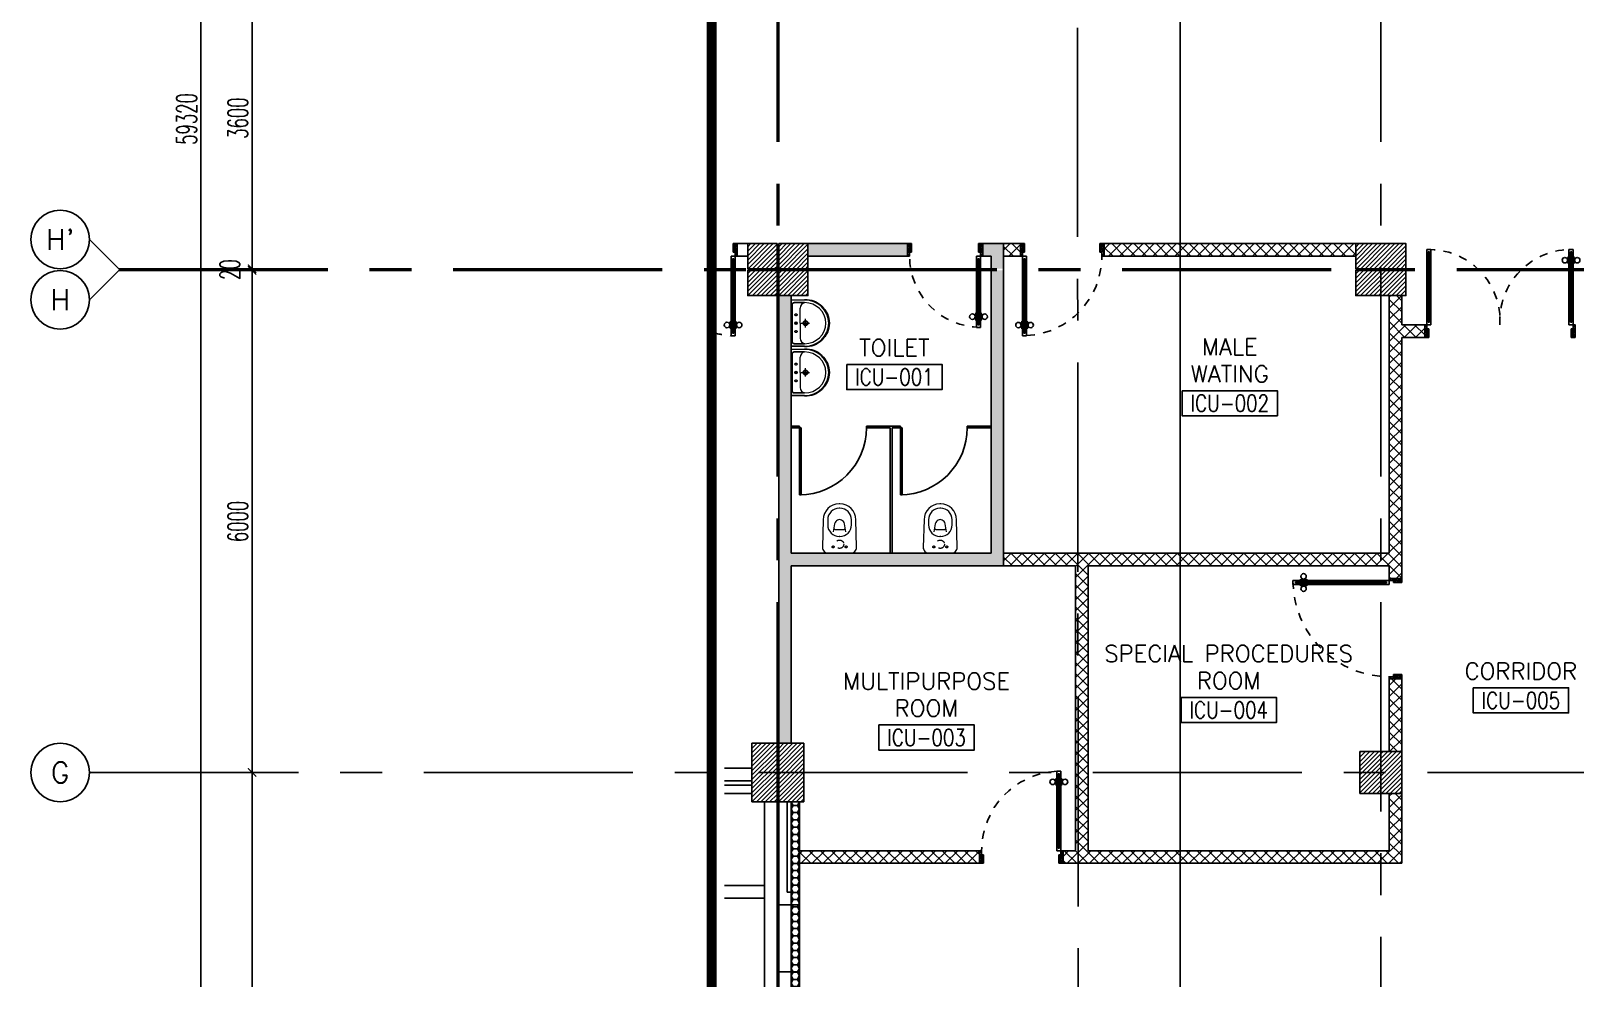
# Model space of a CAD drawing. Extents: x 276011.4 to 276105.3, y 57291.9 to 57371.4.
# Drawn here: x 276011.43 to 276029.9, y 57317.91 to 57329.23 of the extents above; entities that cross this region are included whole.
import ezdxf
from ezdxf.enums import TextEntityAlignment as Align

# ---------------------------------------------------------------- set-up
doc = ezdxf.new("R2010")
doc.units = 0
doc.header["$MEASUREMENT"] = 0
doc.header["$PDMODE"] = 34
for name, pattern in [('CENTER2', [1.125, 0.75, -0.125, 0.125, -0.125]), ('CENTERX2', [4, 2.5, -0.5, 0.5, -0.5]), ('DASHED', [0.75, 0.5, -0.25]), ('HIDDEN', [0.375, 0.25, -0.125]), ('HIDDEN2', [0.1875, 0.125, -0.0625])]:
    doc.linetypes.add(name, pattern=pattern)
doc.layers.get('0').update_dxf_attribs({"linetype": 'CONTINUOUS'})
doc.layers.get('DEFPOINTS').update_dxf_attribs({"linetype": 'CONTINUOUS'})
for name, color, linetype in [('AX-CR', 2, 'CONTINUOUS'), ('AX-DIM', 4, 'CONTINUOUS'), ('AX-TXT', 2, 'CONTINUOUS'), ('AXES', 11, 'CENTERX2'), ('COL', 5, 'CONTINUOUS'), ('DOOR', 7, 'CONTINUOUS'), ('ELEV', 2, 'CONTINUOUS'), ('FIX', 3, 'CONTINUOUS'), ('HAT', 8, 'CONTINUOUS'), ('INSUL', 4, 'CONTINUOUS'), ('PART', 9, 'CONTINUOUS'), ('RM-BOX', 4, 'CONTINUOUS'), ('RM-NAME', 2, 'CONTINUOUS'), ('RM-NO', 2, 'CONTINUOUS'), ('ROOF', 7, 'CONTINUOUS'), ('SHAFT', 3, 'CONTINUOUS'), ('SUNI-FUR', 11, 'CONTINUOUS'), ('WALL', 2, 'CONTINUOUS'), ('WallType', 11, 'CONTINUOUS'), ('WallType2', 3, 'CONTINUOUS'), ('WIN', 3, 'CONTINUOUS')]:
    doc.layers.add(name, color=color, linetype=linetype)
doc.styles.add('ROMANS', font='ROMANS.shx', dxfattribs={"width": 0.6})
doc.dimstyles.new('STANDARD in', dxfattribs={"dimtxt": 0.24, "dimasz": 0.1, "dimexe": 0.07, "dimexo": 0.05, "dimgap": 0.05, "dimtad": 1, "dimdec": 0, "dimlfac": 1000, "dimzin": 0, "dimdsep": 46, "dimtxsty": 'ROMANS', "dimblk": 'ARCHTICK', "dimcen": 0.05, "dimdle": 0.05, "dimclrd": 4, "dimclre": 4, "dimclrt": 2, "dimadec": 0, "dimazin": 0, "dimtfac": 1, "dimtdec": 0, "dimtmove": 2, "dimatfit": 3, "dimfxl": 0, "dimtolj": 1, "dimtzin": 0, "dimarcsym": 0})
pattern_1 = [(0, (0, 0), (0.075, 0.04330127), [0.05, -0.1]), (120, (0, 0), (-0.074999999836, 0.043301270284), [0.05, -0.1]), (60, (0, 0), (1.64e-10, 0.086602540284), [-0.1, 0.05])]

# ---------------------------------------------------------------- blocks, each defined once
blk = doc.blocks.new('AXL')
at = {"layer": 'AX-CR'}
blk.add_circle((-350, 0), 350, dxfattribs=at)
at = {"layer": 'AX-TXT', "style": 'ROMANS'}
blk.add_attdef('AX', text='', height=250, dxfattribs=at).set_placement((-350, 0), align=Align.MIDDLE)
blk = doc.blocks.new('_ARCHTICK')
at = {"color": 0, "linetype": 'ByBlock', "const_width": 0.15}
blk.add_lwpolyline([(-0.5, -0.5), (0.5, 0.5)], dxfattribs=at)
blk = doc.blocks.new('*D131')
at = {"layer": 'AX-DIM', "color": 4, "lineweight": -2, "ltscale": 0.3}
for p, q in [((276017.488, 57357.833), (276013.396, 57357.833)), ((276013.466, 57298.463), (276013.466, 57357.883)), ((276018.167, 57298.513), (276013.396, 57298.513))]:
    blk.add_line(p, q, dxfattribs=at)
at = {"layer": 'DEFPOINTS', "color": 0, "ltscale": 0.3}
for p in [(276013.466, 57357.833), (276017.538, 57357.833), (276018.217, 57298.513)]:
    blk.add_point(p, dxfattribs=at)
at = {"layer": 'AX-DIM', "color": 4, "lineweight": -2, "ltscale": 0.3, "xscale": 0.1, "yscale": 0.1, "zscale": 0.1}
for p, rotation in [((276013.466, 57357.833), 90), ((276013.466, 57298.513), 270)]:
    blk.add_blockref('_ARCHTICK', p, dxfattribs=dict(at, rotation=rotation))
at = {"layer": 'AX-DIM', "color": 2, "ltscale": 0.3, "insert": (276013.296, 57328.173), "char_height": 0.24, "attachment_point": 5, "rotation": 90, "style": 'ROMANS'}
blk.add_mtext('\\A1;59320', dxfattribs=at)
blk = doc.blocks.new('*D124')
at = {"layer": 'AX-DIM', "color": 4, "lineweight": -2, "ltscale": 0.3}
for p, q in [((276014.428, 57329.983), (276014.008, 57329.983)), ((276014.078, 57326.333), (276014.078, 57330.033)), ((276014.428, 57326.383), (276014.008, 57326.383))]:
    blk.add_line(p, q, dxfattribs=at)
at = {"layer": 'DEFPOINTS', "color": 0, "ltscale": 0.3}
for p in [(276014.078, 57329.983), (276014.478, 57329.983), (276014.478, 57326.383)]:
    blk.add_point(p, dxfattribs=at)
at = {"layer": 'AX-DIM', "color": 4, "lineweight": -2, "ltscale": 0.3, "xscale": 0.1, "yscale": 0.1, "zscale": 0.1}
for p, rotation in [((276014.078, 57329.983), 90), ((276014.078, 57326.383), 270)]:
    blk.add_blockref('_ARCHTICK', p, dxfattribs=dict(at, rotation=rotation))
at = {"layer": 'AX-DIM', "color": 2, "ltscale": 0.3, "insert": (276013.908, 57328.183), "char_height": 0.24, "attachment_point": 5, "rotation": 90, "style": 'ROMANS'}
blk.add_mtext('\\A1;3600', dxfattribs=at)
blk = doc.blocks.new('*D123')
at = {"layer": 'AX-DIM', "color": 4, "lineweight": -2, "ltscale": 0.3}
for p, q in [((276014.078, 57326.383), (276014.078, 57326.483)), ((276014.428, 57326.383), (276014.008, 57326.383)), ((276014.428, 57326.363), (276014.008, 57326.363)), ((276014.078, 57326.363), (276014.078, 57326.383)), ((276014.078, 57326.363), (276014.078, 57326.263))]:
    blk.add_line(p, q, dxfattribs=at)
at = {"layer": 'DEFPOINTS', "color": 0, "ltscale": 0.3}
for p in [(276014.078, 57326.383), (276014.478, 57326.383), (276014.478, 57326.363)]:
    blk.add_point(p, dxfattribs=at)
at = {"layer": 'AX-DIM', "color": 4, "lineweight": -2, "ltscale": 0.3, "xscale": 0.1, "yscale": 0.1, "zscale": 0.1}
for p, rotation in [((276014.078, 57326.383), 270), ((276014.078, 57326.363), 90)]:
    blk.add_blockref('_ARCHTICK', p, dxfattribs=dict(at, rotation=rotation))
at = {"layer": 'AX-DIM', "color": 2, "ltscale": 0.3, "insert": (276013.813, 57326.373), "char_height": 0.24, "attachment_point": 5, "rotation": 90, "style": 'ROMANS'}
blk.add_mtext('\\A1;20', dxfattribs=at)
blk = doc.blocks.new('*D122')
at = {"layer": 'AX-DIM', "color": 4, "lineweight": -2, "ltscale": 0.3}
for p, q in [((276014.078, 57320.313), (276014.078, 57326.413)), ((276014.428, 57326.363), (276014.008, 57326.363)), ((276014.428, 57320.363), (276014.008, 57320.363))]:
    blk.add_line(p, q, dxfattribs=at)
at = {"layer": 'DEFPOINTS', "color": 0, "ltscale": 0.3}
for p in [(276014.078, 57326.363), (276014.478, 57326.363), (276014.478, 57320.363)]:
    blk.add_point(p, dxfattribs=at)
at = {"layer": 'AX-DIM', "color": 4, "lineweight": -2, "ltscale": 0.3, "xscale": 0.1, "yscale": 0.1, "zscale": 0.1}
for p, rotation in [((276014.078, 57326.363), 90), ((276014.078, 57320.363), 270)]:
    blk.add_blockref('_ARCHTICK', p, dxfattribs=dict(at, rotation=rotation))
at = {"layer": 'AX-DIM', "color": 2, "ltscale": 0.3, "insert": (276013.908, 57323.363), "char_height": 0.24, "attachment_point": 5, "rotation": 90, "style": 'ROMANS'}
blk.add_mtext('\\A1;6000', dxfattribs=at)
blk = doc.blocks.new('*D121')
at = {"layer": 'AX-DIM', "color": 4, "lineweight": -2, "ltscale": 0.3}
for p, q in [((276014.428, 57320.363), (276014.008, 57320.363)), ((276014.078, 57313.113), (276014.078, 57320.413)), ((276014.428, 57313.163), (276014.008, 57313.163))]:
    blk.add_line(p, q, dxfattribs=at)
at = {"layer": 'DEFPOINTS', "color": 0, "ltscale": 0.3}
for p in [(276014.078, 57320.363), (276014.478, 57320.363), (276014.478, 57313.163)]:
    blk.add_point(p, dxfattribs=at)
at = {"layer": 'AX-DIM', "color": 4, "lineweight": -2, "ltscale": 0.3, "xscale": 0.1, "yscale": 0.1, "zscale": 0.1}
for p, rotation in [((276014.078, 57320.363), 90), ((276014.078, 57313.163), 270)]:
    blk.add_blockref('_ARCHTICK', p, dxfattribs=dict(at, rotation=rotation))
at = {"layer": 'AX-DIM', "color": 2, "ltscale": 0.3, "insert": (276013.908, 57316.763), "char_height": 0.24, "attachment_point": 5, "rotation": 90, "style": 'ROMANS'}
blk.add_mtext('\\A1;7200', dxfattribs=at)
blk = doc.blocks.new('A$C272A55A0')
at = {"layer": 'DOOR', "color": 0, "linetype": 'ByBlock'}
for p, q in [((0, 900), (0, 1050)), ((50, 1050), (0, 1050)), ((25, 950), (50, 950)), ((25, 900), (25, 950)), ((50, 950), (50, 1050)), ((1750, 950), (1750, 1050)), ((1750, 1050), (1800, 1050)), ((1775, 950), (1750, 950)), ((1775, 900), (1775, 950)), ((1800, 1050), (1800, 900)), ((0, 900), (25, 900)), ((75, 900), (25, 900)), ((25, 850), (25, 900)), ((42, 850), (25, 850)), ((58, 870), (42, 870)), ((42, 870), (42, 850)), ((58, 850), (58, 870)), ((75, 850), (58, 850)), ((75, 900), (75, 850)), ((1725, 900), (1775, 900)), ((1725, 900), (1725, 850)), ((1725, 850), (1742, 850)), ((1742, 870), (1758, 870)), ((1742, 850), (1742, 870)), ((1758, 870), (1758, 850)), ((1758, 850), (1775, 850)), ((1800, 900), (1775, 900)), ((1775, 850), (1775, 900)), ((25, 50), (42, 50)), ((25, 50), (25, 0)), ((25, 0), (75, 0)), ((75, 0), (25, 0)), ((42, 50), (42, 30)), ((42, 30), (58, 30)), ((58, 50), (75, 50)), ((58, 50), (58, 30)), ((75, 50), (75, 0)), ((1718, 160), (1709, 160)), ((1709, 95), (1709, 160)), ((1718, 95), (1709, 95)), ((1725, 173), (1718, 173)), ((1718, 173), (1718, 83)), ((1718, 95), (1718, 160)), ((1725, 83), (1718, 83)), ((1742, 50), (1725, 50)), ((1725, 50), (1725, 0)), ((1775, 0), (1725, 0)), ((1725, 0), (1775, 0)), ((1742, 50), (1742, 30)), ((1758, 30), (1742, 30)), ((1775, 50), (1758, 50)), ((1758, 50), (1758, 30)), ((1775, 173), (1782, 173)), ((1775, 83), (1782, 83)), ((1775, 50), (1775, 0)), ((1782, 173), (1782, 83)), ((1782, 160), (1791, 160)), ((1782, 95), (1782, 160)), ((1782, 95), (1791, 95)), ((1791, 95), (1791, 160))]:
    blk.add_line(p, q, dxfattribs=at)
at = {"layer": 'DOOR', "color": 9, "linetype": 'ByBlock'}
for p, q in [((50, 1050), (0, 1010)), ((50, 1050), (0, 937)), ((50, 1050), (37, 950)), ((1750, 1050), (1800, 1010)), ((1750, 1050), (1800, 937)), ((1750, 1050), (1763, 950))]:
    blk.add_line(p, q, dxfattribs=at)
at = {"layer": 'DOOR', "linetype": 'ByBlock'}
for p, q in [((25, 850), (25, 50)), ((42, 850), (42, 50)), ((58, 850), (58, 50)), ((75, 50), (75, 850)), ((1725, 50), (1725, 850)), ((1742, 850), (1742, 50)), ((1758, 850), (1758, 50)), ((1775, 850), (1775, 50))]:
    blk.add_line(p, q, dxfattribs=at)
at = {"layer": 'DOOR', "color": 0, "linetype": 'ByBlock'}
for centre in [(1676, 128), (1824, 128)]:
    blk.add_circle(centre, 32.4, dxfattribs=at)
at = {"layer": 'DOOR', "color": 9, "linetype": 'ByBlock'}
for centre, radius, start, end in [((50, 1050), 54.4, 203.2074, 270), ((50, 1050), 74.4, 227.7764, 270), ((50, 1050), 94.4, 238.0182, 270), ((50, 1050), 114, 244.0838, 257.3774), ((50, 1050), 134, 248.1598, 259.28), ((50, 1050), 34.4, 180, 270), ((50, 1050), 14.4, 180, 270), ((1750, 1050), 14.4, 270, 0), ((1750, 1050), 34.4, 270, 0), ((1750, 1050), 54.4, 270, 336.7926), ((1750, 1050), 74.4, 270, 312.2236), ((1750, 1050), 94.4, 270, 301.9818), ((1750, 1050), 114, 282.6226, 295.9162), ((1750, 1050), 134, 280.72, 291.8402), ((50, 1050), 154, 251.1053, 256.2858), ((1750, 1050), 154, 283.7142, 288.8947)]:
    blk.add_arc(centre, radius, start, end, dxfattribs=at)
at = {"layer": 'DOOR', "linetype": 'HIDDEN', "ltscale": 0.5}
for centre, start, end in [((50, 851), 268.3174, 3.2965), ((1750, 851), 176.7035, 271.6826)]:
    blk.add_arc(centre, 851, start, end, dxfattribs=at)
at = {"layer": 'WALL', "linetype": 'ByBlock'}
blk.add_line((1800, 900), (1800, 1050), dxfattribs=at)
blk = doc.blocks.new('*X87')
at = {"color": 0}
for p, q in [((80579, 132658), (81071, 133150)), ((80579, 132711), (81018, 133150)), ((80579, 132764), (80965, 133150)), ((80579, 132817), (80912, 133150)), ((80579, 132870), (80859, 133150)), ((80579, 132923), (80806, 133150)), ((80579, 132976), (80753, 133150)), ((80579, 133029), (80700, 133150)), ((80579, 133082), (80647, 133150)), ((80579, 133135), (80594, 133150)), ((80624, 132650), (81079, 133105)), ((80677, 132650), (81079, 133052)), ((80730, 132650), (81079, 132999)), ((80783, 132650), (81079, 132946)), ((80836, 132650), (81079, 132892)), ((80890, 132650), (81079, 132839)), ((80943, 132650), (81079, 132786)), ((80996, 132650), (81079, 132733)), ((81049, 132650), (81079, 132680))]:
    blk.add_line(p, q, dxfattribs=at)
blk = doc.blocks.new('COL50')
at = {"layer": 'COL'}
blk.add_lwpolyline([(-250, 250), (-250, -250), (250, -250), (250, 250)], close=True, dxfattribs=at)
blk = doc.blocks.new('C7')
at = {"layer": 'HAT'}
h = blk.add_hatch(dxfattribs=at)
h.set_pattern_fill('ANSI31', color=256, scale=300, style=0)
h.set_pattern_definition([(45, (-248876.182, -51411.005), (-26.5165043, 26.5165043), [])])
h.paths.add_polyline_path([(350, 300), (250, 300), (0, 300), (0, 0), (350, 0)])
at = {"layer": 'COL'}
blk.add_lwpolyline([(0, 300), (0, 0), (350, 0), (350, 300)], close=True, dxfattribs=at)
blk = doc.blocks.new('C5')
at = {"layer": 'HAT', "linetype": 'ByBlock'}
h = blk.add_hatch(dxfattribs=at)
h.set_pattern_fill('ANSI31', color=256, scale=300, style=0)
h.set_pattern_definition([(45, (-223356.182, -51411.005), (-26.516504, 26.516504), [])])
h.paths.add_polyline_path([(300, 300), (0, 300), (0, 0), (300, 0)])
h.paths.add_polyline_path([(600, 300), (300, 300), (300, 0), (600, 0)])
at = {"layer": 'COL'}
blk.add_lwpolyline([(600, 300), (0, 300), (0, 0), (600, 0)], close=True, dxfattribs=at)
blk = doc.blocks.new('C11')
at = {"layer": 'HAT'}
h = blk.add_hatch(dxfattribs=at)
h.set_pattern_fill('ANSI31', color=256, scale=300, style=0)
h.set_pattern_definition([(45, (-248556.182, -75061.005), (-26.5165043, 26.5165043), [])])
h.paths.add_polyline_path([(300, 700), (0, 700), (0, 350), (300, 350)])
h.paths.add_polyline_path([(300, 350), (0, 350), (0, 0), (300, 0)])
at = {"layer": 'COL'}
blk.add_lwpolyline([(300, 700), (300, 0), (0, 0), (0, 700)], close=True, dxfattribs=at)
blk = doc.blocks.new('C11D')
at = {"layer": 'COL', "linetype": 'ByBlock'}
for p in [(-320, 0), (0, 0)]:
    blk.add_blockref('C11', p, dxfattribs=at)
blk = doc.blocks.new('RM1')
at = {"layer": 'RM-BOX'}
blk.add_lwpolyline([(570, -200), (-570, -200), (-570, -500), (570, -500)], close=True, dxfattribs=at)
at = {"layer": 'RM-NAME', "style": 'ROMANS'}
for tag, p in [('ROOMNAME1', (0, 324)), ('ROOMNAME2', (0, 0))]:
    blk.add_attdef(tag, text='', height=200, dxfattribs=at).set_placement(p, align=Align.MIDDLE)
at = {"layer": 'RM-NO', "style": 'ROMANS', "width": 0.8}
blk.add_attdef('ROOMNO', text='', height=200, dxfattribs=at).set_placement((0, -350), align=Align.MIDDLE)
blk = doc.blocks.new('DOOR90')
at = {"layer": 'DOOR', "color": 0, "linetype": 'ByBlock'}
for p, q in [((-150, 0), (-150, -25)), ((-150, 0), (0, 0)), ((0, -50), (0, 0)), ((-1000, -25), (-1000, -75)), ((-1000, -75), (-1000, -25)), ((-950, -25), (-1000, -25)), ((-950, -75), (-1000, -75)), ((-970, -42), (-970, -58)), ((-950, -42), (-970, -42)), ((-950, -58), (-970, -58)), ((-950, -25), (-950, -42)), ((-950, -58), (-950, -75)), ((-918, -25), (-918, -18)), ((-828, -18), (-918, -18)), ((-918, -75), (-918, -82)), ((-828, -82), (-918, -82)), ((-905, -18), (-905, -9)), ((-905, -9), (-840, -9)), ((-905, -18), (-840, -18)), ((-905, -82), (-905, -91)), ((-905, -82), (-840, -82)), ((-905, -91), (-840, -91)), ((-840, -18), (-840, -9)), ((-840, -82), (-840, -91)), ((-828, -25), (-828, -18)), ((-828, -75), (-828, -82)), ((-200, -42), (-200, -25)), ((-200, -25), (-150, -25)), ((-180, -42), (-200, -42)), ((-200, -75), (-200, -58)), ((-200, -58), (-180, -58)), ((-150, -75), (-200, -75)), ((-180, -58), (-180, -42)), ((-150, -75), (-150, -25)), ((-150, -25), (-100, -25)), ((-100, -25), (-100, -50)), ((-100, -50), (0, -50)), ((-150, -900), (-150, -875)), ((-150, -875), (-100, -875)), ((0, -900), (-150, -900)), ((-150, -900), (0, -900)), ((-100, -850), (0, -850)), ((-100, -875), (-100, -850)), ((0, -850), (0, -900))]:
    blk.add_line(p, q, dxfattribs=at)
at = {"layer": 'DOOR', "color": 9, "linetype": 'ByBlock'}
for p, q in [((0, -50), (-114, 0)), ((0, -50), (-40, 0)), ((0, -50), (-100, -37)), ((0, -850), (-114, -900)), ((0, -850), (-100, -863)), ((0, -850), (-40, -900))]:
    blk.add_line(p, q, dxfattribs=at)
at = {"layer": 'DOOR', "linetype": 'ByBlock'}
for p, q in [((-200, -25), (-950, -25)), ((-200, -42), (-950, -42)), ((-200, -58), (-950, -58)), ((-950, -75), (-200, -75))]:
    blk.add_line(p, q, dxfattribs=at)
at = {"layer": 'DOOR', "color": 0, "linetype": 'ByBlock'}
for centre in [(-873, 24), (-873, -124)]:
    blk.add_circle(centre, 32.4, dxfattribs=at)
at = {"layer": 'DOOR', "color": 9, "linetype": 'ByBlock'}
for centre, radius, start, end in [((0, -50), 154, 161.1053, 166.2858), ((0, -50), 134, 158.1598, 169.28), ((0, -50), 94.4, 148.0182, 180), ((0, -50), 74.4, 137.7764, 180), ((0, -50), 114, 154.0838, 167.3774), ((0, -50), 54.4, 113.2074, 180), ((0, -50), 34.4, 90, 180), ((0, -50), 14.4, 90, 180), ((0, -850), 154, 193.7142, 198.8947), ((0, -850), 134, 190.72, 201.8402), ((0, -850), 94.4, 180, 211.9818), ((0, -850), 74.4, 180, 222.2236), ((0, -850), 54.4, 180, 246.7926), ((0, -850), 34.4, 180, 270), ((0, -850), 14.4, 180, 270)]:
    blk.add_arc(centre, radius, start, end, dxfattribs=at)
at = {"layer": 'DOOR', "linetype": 'HIDDEN', "ltscale": 0.5}
blk.add_arc((-150, -25), 850, 180, 270, dxfattribs=at)
blk = doc.blocks.new('DOOR100')
at = {"layer": 'DOOR', "color": 0, "linetype": 'ByBlock'}
for p, q in [((-25, 1300), (-75, 1300)), ((-75, 1300), (-25, 1300)), ((-75, 1250), (-75, 1300)), ((-25, 1250), (-25, 1300)), ((-82, 1205), (-91, 1205)), ((-91, 1205), (-91, 1140)), ((-82, 1140), (-91, 1140)), ((-75, 1218), (-82, 1218)), ((-82, 1128), (-82, 1218)), ((-82, 1205), (-82, 1140)), ((-75, 1128), (-82, 1128)), ((-58, 1250), (-75, 1250)), ((-42, 1270), (-58, 1270)), ((-58, 1250), (-58, 1270)), ((-42, 1250), (-42, 1270)), ((-25, 1250), (-42, 1250)), ((-25, 1218), (-18, 1218)), ((-25, 1128), (-18, 1128)), ((-18, 1128), (-18, 1218)), ((-18, 1205), (-9, 1205)), ((-18, 1205), (-18, 1140)), ((-18, 1140), (-9, 1140)), ((-9, 1205), (-9, 1140)), ((-75, 200), (-58, 200)), ((-75, 150), (-75, 200)), ((-58, 200), (-58, 180)), ((-42, 200), (-25, 200)), ((-42, 180), (-42, 200)), ((-25, 200), (-25, 150)), ((-1200, 0), (-1200, 150)), ((-1200, 150), (-1175, 150)), ((-1200, 150), (-1200, 0)), ((-1150, 0), (-1200, 0)), ((-1175, 150), (-1175, 100)), ((-1175, 100), (-1150, 100)), ((-1150, 100), (-1150, 0)), ((-75, 150), (-25, 150)), ((-58, 180), (-42, 180)), ((-50, 100), (-50, 0)), ((-25, 100), (-50, 100)), ((-50, 0), (0, 0)), ((0, 150), (-25, 150)), ((-25, 150), (-25, 100)), ((0, 150), (0, 0))]:
    blk.add_line(p, q, dxfattribs=at)
at = {"layer": 'DOOR', "linetype": 'ByBlock'}
for p, q in [((-75, 1250), (-75, 200)), ((-58, 200), (-58, 1250)), ((-42, 200), (-42, 1250)), ((-25, 200), (-25, 1250)), ((0, 0), (0, 150))]:
    blk.add_line(p, q, dxfattribs=at)
at = {"layer": 'DOOR', "color": 9, "linetype": 'ByBlock'}
for p, q in [((-1150, 0), (-1200, 114)), ((-1150, 0), (-1200, 40)), ((-1150, 0), (-1163, 100)), ((-50, 0), (0, 114)), ((-50, 0), (-37, 100)), ((-50, 0), (0, 40))]:
    blk.add_line(p, q, dxfattribs=at)
at = {"layer": 'DOOR', "color": 0, "linetype": 'ByBlock'}
for centre in [(-124, 1173), (24, 1173)]:
    blk.add_circle(centre, 32.4, dxfattribs=at)
at = {"layer": 'DOOR', "linetype": 'HIDDEN', "ltscale": 0.5}
blk.add_arc((-25, 150), 1150, 90, 180.0001, dxfattribs=at)
at = {"layer": 'DOOR', "color": 9, "linetype": 'ByBlock'}
for centre, radius, start, end in [((-1150, 0), 154, 103.7142, 108.8947), ((-1150, 0), 134, 100.72, 111.8402), ((-1150, 0), 94.4, 90, 121.9818), ((-1150, 0), 74.4, 90, 132.2236), ((-1150, 0), 54.4, 90, 156.7926), ((-1150, 0), 34.4, 90, 180), ((-1150, 0), 14.4, 90, 180), ((-50, 0), 94.4, 58.0182, 90), ((-50, 0), 74.4, 47.7764, 90), ((-50, 0), 54.4, 23.2074, 90), ((-50, 0), 34.4, 0, 90), ((-50, 0), 14.4, 0, 90), ((-50, 0), 134, 68.1598, 79.28), ((-50, 0), 114, 64.0838, 77.3774), ((-50, 0), 154, 71.1053, 76.2858)]:
    blk.add_arc(centre, radius, start, end, dxfattribs=at)
blk = doc.blocks.new('LAV1')
at = {"layer": 'FIX', "linetype": 'ByBlock', "ltscale": 0.3}
for p, q in [((-280, 210), (-275, 50)), ((-245, 210), (-245, 85)), ((245, 210), (245, 85)), ((280, 210), (275, 50)), ((0, 60), (-220, 60)), ((0, 60), (220, 60))]:
    blk.add_line(p, q, dxfattribs=at)
at = {"layer": 'FIX', "linetype": 'Continuous', "lineweight": 20}
for p, q in [((-275, 210), (-275, 50)), ((275, 210), (275, 50)), ((0, 50), (-275, 50)), ((0, 50), (-252, 50)), ((0, 155), (-181, 155)), ((0, 155), (181, 155)), ((0, 50), (252, 50)), ((0, 50), (275, 50))]:
    blk.add_line(p, q, dxfattribs=at)
at = {"layer": 'FIX', "linetype": 'DASHED', "lineweight": 20, "ltscale": 0.05}
for p, q in [((50, 220), (-50, 220)), ((0, 170), (0, 270)), ((0, 170), (0, 270))]:
    blk.add_line(p, q, dxfattribs=at)
at = {"layer": 'FIX', "lineweight": 20}
for p, q in [((16, 107), (-15, 107)), ((0, 92), (0, 123))]:
    blk.add_line(p, q, dxfattribs=at)
for centre, radius in [((0, 220), 29.5), ((0, 220), 22.5), ((0, 107), 15.5)]:
    blk.add_circle(centre, radius, dxfattribs=at)
at = {"layer": 'FIX', "linetype": 'HIDDEN', "lineweight": 20, "ltscale": 0.05}
for centre in [(-100, 107), (100, 107)]:
    blk.add_circle(centre, 12.4, dxfattribs=at)
at = {"layer": 'FIX', "linetype": 'ByBlock', "ltscale": 0.3}
for centre, radius, start, end in [((7, 220), 287, 91.3776, 182.0064), ((-7, 220), 287, 357.9936, 88.6224), ((-220, 85), 24.9, 179.7021, 269.9486), ((220, 85), 24.9, 270.0514, 0.2979)]:
    blk.add_arc(centre, radius, start, end, dxfattribs=at)
at = {"layer": 'FIX', "linetype": 'Continuous', "lineweight": 20}
for centre, radius, start, end in [((8, 217), 283, 91.6988, 181.351), ((8, 212), 253, 91.7328, 180.4884), ((-8, 217), 283, 358.649, 88.3012), ((-8, 212), 253, 359.5116, 88.2672), ((-179, 222), 66.9, 190.2006, 268.0786), ((179, 222), 66.9, 271.9214, 349.7994)]:
    blk.add_arc(centre, radius, start, end, dxfattribs=at)
blk = doc.blocks.new('WC1')
at = {"layer": 'FIX', "lineweight": 20}
for p, q in [((-210, 204), (-538, 194)), ((-727, 5), (-727, -5)), ((-674, 5), (-674, -5)), ((-534, 24), (-540, 0)), ((-540, 0), (-534, -24)), ((-475, 141), (-538, 141)), ((-395, 76), (-490, 60)), ((-339, 5), (-339, -5)), ((-538, -141), (-475, -141)), ((-490, -60), (-395, -76)), ((-538, -194), (-210, -204))]:
    blk.add_line(p, q, dxfattribs=at)
at = {"layer": 'FIX', "linetype": 'Continuous', "lineweight": 20}
blk.add_line((-420, -47), (-420, 45), dxfattribs=at)
at = {"layer": 'FIX', "lineweight": 20}
blk.add_lwpolyline([(-213, -204), (-210, -204, 0.414214), (-137, -131), (-137, 0), (-137, 131, 0.414214), (-210, 204)], format="xyb", dxfattribs=at)
at = {"layer": 'FIX', "linetype": 'HIDDEN2', "lineweight": 20, "ltscale": 0.3}
blk.add_circle((-245, 0), 49.8, dxfattribs=at)
at = {"layer": 'FIX', "linetype": 'HIDDEN', "lineweight": 20, "ltscale": 0.05}
for centre in [(-213, 78), (-213, -77)]:
    blk.add_circle(centre, 11.6, dxfattribs=at)
at = {"layer": 'FIX', "lineweight": 20}
for centre, radius, start, end in [((-538, 5), 189, 90, 180), ((-538, 5), 136, 90, 180), ((-473, -7), 68.2, 128.9242, 152.8468), ((-464, -18), 82, 108.496, 128.9242), ((-475, 5), 136, 360, 90), ((-538, -5), 189, 180, 270), ((-538, -5), 136, 180, 270), ((-473, 7), 68.2, 207.1532, 231.0758), ((-464, 18), 82, 231.0758, 251.504), ((-475, -5), 136, 270, 0)]:
    blk.add_arc(centre, radius, start, end, dxfattribs=at)
at = {"layer": 'FIX', "linetype": 'Continuous', "lineweight": 20}
for centre, start, end in [((-443, 46), 357.6662, 91.6121), ((-442, -46), 268.3879, 2.3338)]:
    blk.add_arc(centre, 22.3, start, end, dxfattribs=at)
blk = doc.blocks.new('DOOR-10')
at = {"layer": 'DOOR', "color": 0, "linetype": 'ByBlock'}
for p, q in [((-83, 1005), (-92, 1005)), ((-92, 1005), (-92, 940)), ((-83, 940), (-92, 940)), ((-76, 1018), (-83, 1018)), ((-83, 928), (-83, 1018)), ((-83, 1005), (-83, 940)), ((-76, 928), (-83, 928)), ((-26, 1100), (-76, 1100)), ((-76, 1100), (-26, 1100)), ((-76, 1050), (-76, 1100)), ((-59, 1050), (-76, 1050)), ((-43, 1070), (-59, 1070)), ((-59, 1050), (-59, 1070)), ((-43, 1050), (-43, 1070)), ((-26, 1050), (-43, 1050)), ((-26, 1050), (-26, 1100)), ((-26, 1018), (-18, 1018)), ((-26, 928), (-18, 928)), ((-18, 928), (-18, 1018)), ((-18, 1005), (-9, 1005)), ((-18, 1005), (-18, 940)), ((-18, 940), (-9, 940)), ((-9, 1005), (-9, 940)), ((-76, 200), (-59, 200)), ((-76, 150), (-76, 200)), ((-59, 200), (-59, 180)), ((-43, 200), (-26, 200)), ((-43, 180), (-43, 200)), ((-26, 200), (-26, 150)), ((-1001, 0), (-1001, 150)), ((-1001, 150), (-976, 150)), ((-1001, 150), (-1001, 0)), ((-951, 0), (-1001, 0)), ((-976, 150), (-976, 100)), ((-976, 100), (-951, 100)), ((-951, 100), (-951, 0)), ((-76, 150), (-26, 150)), ((-59, 180), (-43, 180)), ((-51, 100), (-51, 0)), ((-26, 100), (-51, 100)), ((-51, 0), (-1, 0)), ((-1, 150), (-26, 150)), ((-26, 150), (-26, 100))]:
    blk.add_line(p, q, dxfattribs=at)
at = {"layer": 'DOOR', "linetype": 'ByBlock'}
for p, q in [((-76, 1050), (-76, 200)), ((-59, 200), (-59, 1050)), ((-43, 200), (-43, 1050)), ((-26, 200), (-26, 1050))]:
    blk.add_line(p, q, dxfattribs=at)
at = {"layer": 'DOOR', "color": 9, "linetype": 'ByBlock'}
for p, q in [((-951, 0), (-1001, 114)), ((-951, 0), (-1001, 40)), ((-951, 0), (-964, 100)), ((-51, 0), (-1, 114)), ((-51, 0), (-37, 100)), ((-51, 0), (-1, 40)), ((-1, 0), (-1, 150))]:
    blk.add_line(p, q, dxfattribs=at)
at = {"layer": 'DOOR', "color": 0, "linetype": 'ByBlock'}
for centre in [(-124, 973), (23, 973)]:
    blk.add_circle(centre, 32.4, dxfattribs=at)
at = {"layer": 'DOOR', "linetype": 'HIDDEN', "ltscale": 0.5}
blk.add_arc((-23, 149), 952, 93.1482, 179.9482, dxfattribs=at)
at = {"layer": 'DOOR', "color": 9, "linetype": 'ByBlock'}
for centre, radius, start, end in [((-951, 0), 154, 103.7142, 108.8947), ((-951, 0), 134, 100.72, 111.8402), ((-951, 0), 94.4, 90, 121.9818), ((-951, 0), 74.4, 90, 132.2236), ((-951, 0), 54.4, 90, 156.7926), ((-951, 0), 34.4, 90, 180), ((-951, 0), 14.4, 90, 180), ((-51, 0), 94.4, 58.0182, 90), ((-51, 0), 74.4, 47.7764, 90), ((-51, 0), 54.4, 23.2074, 90), ((-51, 0), 34.4, 0, 90), ((-51, 0), 14.4, 0, 90), ((-51, 0), 134, 68.1598, 79.28), ((-51, 0), 114, 64.0838, 77.3774), ((-51, 0), 154, 71.1053, 76.2858)]:
    blk.add_arc(centre, radius, start, end, dxfattribs=at)

msp = doc.modelspace()

# ---------------------------------------------------------------- hatches: boundary and pattern name
at = {"layer": 'WallType', "linetype": 'ByBlock', "ltscale": 0.3}
h = msp.add_hatch(dxfattribs=at)
h.set_pattern_fill('ANSI37', color=256, scale=0.75, style=0)
h.set_pattern_definition([(45, (0, 0), (-0.066291260736, 0.066291260736), []), (135, (0, 0), (-0.066291260736, -0.066291260736), [])])
h.paths.add_polyline_path([(276022.7755, 57319.4279), (276020.6255, 57319.4279), (276020.6255, 57319.2779), (276022.7755, 57319.2779)])
h.paths.add_polyline_path([(276023.9557, 57320.3629), (276023.9255, 57320.3629), (276023.9255, 57319.4279), (276023.7755, 57319.4279), (276023.7755, 57319.2779), (276023.9567, 57319.2779)])
h.paths.add_polyline_path([(276025.1755, 57319.4279), (276024.0755, 57319.4279), (276024.0755, 57320.3629), (276023.9557, 57320.3629), (276023.9567, 57319.2779), (276025.1755, 57319.2779)])
h.paths.add_polyline_path([(276024.0755, 57322.8329), (276025.1755, 57322.8329), (276025.1755, 57322.9829), (276023.9533, 57322.9829), (276023.9557, 57320.3629), (276024.0755, 57320.3629)])
h.paths.add_polyline_path([(276023.9533, 57322.9829), (276023.0655, 57322.9829), (276023.0655, 57322.8329), (276023.9255, 57322.8329), (276023.9255, 57320.3629), (276023.9557, 57320.3629)])
h.paths.add_polyline_path([(276027.5755, 57322.9829), (276025.1755, 57322.9829), (276025.1755, 57322.8329), (276027.5755, 57322.8329)])
h.paths.add_polyline_path([(276027.5755, 57319.4279), (276025.1755, 57319.4279), (276025.1755, 57319.2779), (276027.5755, 57319.2779)])
h.paths.add_polyline_path([(276027.8255, 57320.1129), (276027.6755, 57320.1129), (276027.6755, 57319.4279), (276027.5755, 57319.4279), (276027.5755, 57319.2779), (276027.8255, 57319.2779)])
h.paths.add_polyline_path([(276027.8255, 57321.4829), (276027.6755, 57321.4829), (276027.6755, 57320.6129), (276027.8255, 57320.6129)])
h.paths.add_polyline_path([(276027.8255, 57325.5629), (276028.1005, 57325.5629), (276028.1005, 57325.7129), (276027.8255, 57325.7129), (276027.8255, 57326.0629), (276027.6755, 57326.0629), (276027.6755, 57322.9829), (276027.5755, 57322.9829), (276027.5755, 57322.8329), (276027.6755, 57322.8329), (276027.6755, 57322.6829), (276027.8255, 57322.6829)])
h.paths.add_polyline_path([(276027.2755, 57326.6829), (276025.1755, 57326.6829), (276025.1755, 57326.5329), (276027.2755, 57326.5329)])
h.paths.add_polyline_path([(276025.1755, 57326.6829), (276024.2655, 57326.6829), (276024.2655, 57326.5329), (276025.1755, 57326.5329)])
h.paths.add_polyline_path([(276023.2655, 57326.6829), (276023.0655, 57326.6829), (276023.0655, 57326.5329), (276023.2655, 57326.5329)])
at = {"layer": 'WallType2', "linetype": 'ByBlock', "ltscale": 0.3}
h = msp.add_hatch(dxfattribs=at)
h.set_pattern_fill('HONEY', color=256, scale=0.4, style=0)
h.set_pattern_definition(pattern_1)
h.paths.add_polyline_path([(276020.5255, 57322.8329), (276023.0655, 57322.8329), (276023.0655, 57326.3629), (276022.9155, 57326.3629), (276022.9155, 57322.9829), (276020.5255, 57322.9829), (276020.5255, 57326.0629), (276020.3755, 57326.0629), (276020.3755, 57320.7129), (276020.5255, 57320.7129)])
h.paths.add_polyline_path([(276021.9155, 57326.6829), (276020.7255, 57326.6829), (276020.7255, 57326.5329), (276021.9155, 57326.5329)])
h.paths.add_polyline_path([(276023.0655, 57326.6829), (276022.8155, 57326.6829), (276022.8155, 57326.5329), (276022.9155, 57326.5329), (276022.9155, 57326.3829), (276023.0655, 57326.3829)])
h = msp.add_hatch(dxfattribs=at)
h.set_pattern_fill('HONEY', color=256, scale=0.4, style=0)
h.set_pattern_definition(pattern_1)
h.paths.add_polyline_path([(276020.6255, 57319.4279), (276020.6255, 57320.0129), (276020.5255, 57320.0129), (276020.5255, 57318.7811), (276020.6255, 57318.7811)])
h = msp.add_hatch(dxfattribs=at)
h.set_pattern_fill('HONEY', color=256, scale=0.4, style=0)
h.set_pattern_definition(pattern_1)
h.paths.add_polyline_path([(276020.6255, 57318.7811), (276020.5255, 57318.7811), (276020.5255, 57317.9811), (276020.6255, 57317.9811)])
h = msp.add_hatch(dxfattribs=at)
h.set_pattern_fill('HONEY', color=256, scale=0.4, style=0)
h.set_pattern_definition(pattern_1)
h.paths.add_polyline_path([(276020.6255, 57315.4623), (276020.5255, 57315.4623), (276020.5255, 57314.6623), (276020.6255, 57314.6623)])
h.paths.add_polyline_path([(276020.6255, 57317.2779), (276020.6255, 57317.9811), (276020.5255, 57317.9811), (276020.5255, 57315.4623), (276020.6255, 57315.4623)])

# ---------------------------------------------------------------- linework, layer by layer
at = {"layer": 'AXES'}
for p, q in [((276027.5755, 57291.8986), (276027.5755, 57370.7113)), ((276020.3555, 57291.8986), (276020.3555, 57370.3613)), ((276020.3755, 57291.8986), (276020.3755, 57370.3613)), ((276023.9755, 57298.7629), (276023.9217, 57357.5829)), ((276012.4831, 57326.3829), (276012.1331, 57326.7329)), ((276012.4831, 57326.3629), (276012.1331, 57326.0129)), ((276012.4831, 57326.3829), (276041.9755, 57326.3829)), ((276012.4831, 57326.3629), (276041.9755, 57326.3629)), ((276012.1331, 57320.3629), (276036.5755, 57320.3629))]:
    msp.add_line(p, q, dxfattribs=at)
at = {"layer": 'DOOR', "color": 0, "linetype": 'ByBlock'}
for p, q in [((276019.8305, 57326.5829), (276019.8305, 57326.6829)), ((276019.8305, 57326.6829), (276019.8805, 57326.6829)), ((276019.8055, 57326.5329), (276019.8555, 57326.5329)), ((276019.8055, 57326.5329), (276019.8055, 57326.4829)), ((276019.8055, 57326.4829), (276019.8225, 57326.4829)), ((276019.8225, 57326.5029), (276019.8385, 57326.5029)), ((276019.8225, 57326.4829), (276019.8225, 57326.5029)), ((276019.8555, 57326.5829), (276019.8305, 57326.5829)), ((276019.8385, 57326.5029), (276019.8385, 57326.4829)), ((276019.8385, 57326.4829), (276019.8555, 57326.4829)), ((276019.8555, 57326.5329), (276019.8555, 57326.5829)), ((276019.8805, 57326.5329), (276019.8555, 57326.5329)), ((276019.8555, 57326.4829), (276019.8555, 57326.5329)), ((276019.7983, 57325.7427), (276019.7893, 57325.7427)), ((276019.7893, 57325.6779), (276019.7893, 57325.7427)), ((276019.7983, 57325.6779), (276019.7893, 57325.6779)), ((276019.8055, 57325.7553), (276019.7983, 57325.7553)), ((276019.7983, 57325.7553), (276019.7983, 57325.6653)), ((276019.7983, 57325.6779), (276019.7983, 57325.7427)), ((276019.8555, 57325.7553), (276019.8627, 57325.7553)), ((276019.8627, 57325.7553), (276019.8627, 57325.6653)), ((276019.8627, 57325.7427), (276019.8717, 57325.7427)), ((276019.8627, 57325.6779), (276019.8627, 57325.7427)), ((276019.8627, 57325.6779), (276019.8717, 57325.6779)), ((276019.8717, 57325.6779), (276019.8717, 57325.7427)), ((276019.8055, 57325.6653), (276019.7983, 57325.6653)), ((276019.8225, 57325.6329), (276019.8055, 57325.6329)), ((276019.8055, 57325.6329), (276019.8055, 57325.5829)), ((276019.8555, 57325.5829), (276019.8055, 57325.5829)), ((276019.8055, 57325.5829), (276019.8555, 57325.5829)), ((276019.8225, 57325.6329), (276019.8225, 57325.6129)), ((276019.8385, 57325.6129), (276019.8225, 57325.6129)), ((276019.8555, 57325.6329), (276019.8385, 57325.6329)), ((276019.8385, 57325.6329), (276019.8385, 57325.6129)), ((276019.8555, 57325.6653), (276019.8627, 57325.6653)), ((276019.8555, 57325.6329), (276019.8555, 57325.5829))]:
    msp.add_line(p, q, dxfattribs=at)
at = {"layer": 'DOOR', "color": 9, "linetype": 'ByBlock'}
for p, q in [((276019.8305, 57326.6829), (276019.8805, 57326.6428)), ((276019.8305, 57326.6829), (276019.8805, 57326.5692)), ((276019.8305, 57326.6829), (276019.8439, 57326.5829)), ((276019.8805, 57326.6829), (276019.8805, 57326.5329))]:
    msp.add_line(p, q, dxfattribs=at)
at = {"layer": 'DOOR', "linetype": 'ByBlock'}
for p, q in [((276019.8055, 57325.6329), (276019.8055, 57326.4829)), ((276019.8225, 57326.4829), (276019.8225, 57325.6329)), ((276019.8385, 57326.4829), (276019.8385, 57325.6329)), ((276019.8555, 57326.4829), (276019.8555, 57325.6329))]:
    msp.add_line(p, q, dxfattribs=at)
at = {"layer": 'DOOR', "color": 0, "linetype": 'ByBlock'}
for centre in [(276019.757, 57325.7103), (276019.904, 57325.7103)]:
    msp.add_circle(centre, 0.0324, dxfattribs=at)
at = {"layer": 'DOOR', "color": 9, "linetype": 'ByBlock'}
for radius, start, end in [(0.0144, 270, 0), (0.0344, 270, 0), (0.0544, 270, 336.79262), (0.0744, 270, 312.22357), (0.0944, 270, 301.98181), (0.1144, 282.62257, 295.91616), (0.1344, 280.71998, 291.84015), (0.1544, 283.71423, 288.89471)]:
    msp.add_arc((276019.8305, 57326.6829), radius, start, end, dxfattribs=at)
at = {"layer": 'DOOR', "linetype": 'HIDDEN', "ltscale": 0.5}
msp.add_arc((276019.8578, 57326.5338), 0.9523, 252.71262, 266.85184, dxfattribs=at)
at = {"layer": 'ELEV', "linetype": 'CENTER2', "const_width": 0.12}
msp.add_lwpolyline([(276019.5748, 57297.3867), (276019.5748, 57361.2249)], dxfattribs=at)
at = {"layer": 'INSUL'}
for p, q in [((276019.729, 57320.2629), (276020.0555, 57320.2629)), ((276019.729, 57320.2129), (276020.0555, 57320.2129)), ((276020.4755, 57320.0129), (276020.4755, 57318.9311)), ((276020.5255, 57320.0129), (276020.5255, 57318.7811)), ((276020.4755, 57318.9311), (276020.5255, 57318.9311)), ((276020.5255, 57315.4623), (276020.5255, 57317.9811))]:
    msp.add_line(p, q, dxfattribs=at)
at = {"layer": 'PART', "linetype": 'ByBlock'}
for p, q in [((276020.6255, 57324.5029), (276020.5255, 57324.5029)), ((276020.6455, 57324.4829), (276020.5255, 57324.4829)), ((276020.6255, 57324.5029), (276020.6255, 57324.4829)), ((276020.6255, 57324.4829), (276020.6255, 57323.6829)), ((276020.6455, 57324.4829), (276020.6255, 57324.4829)), ((276020.6455, 57323.6829), (276020.6455, 57324.4829)), ((276021.8305, 57324.5029), (276021.4255, 57324.5029)), ((276021.4255, 57324.5029), (276021.4255, 57324.4829)), ((276021.7105, 57324.4829), (276021.4255, 57324.4829)), ((276021.7105, 57324.4829), (276021.7105, 57322.9829)), ((276021.7305, 57324.4829), (276021.7305, 57322.9829)), ((276021.8305, 57324.4829), (276021.7305, 57324.4829)), ((276021.8305, 57324.5029), (276021.8305, 57324.4829)), ((276021.8305, 57324.4829), (276021.8305, 57324.5029)), ((276021.8305, 57324.4829), (276021.8305, 57323.6829)), ((276021.8505, 57324.4829), (276021.8305, 57324.4829)), ((276021.8505, 57323.6829), (276021.8505, 57324.4829)), ((276022.9155, 57324.5029), (276022.6305, 57324.5029)), ((276022.6305, 57324.5029), (276022.6305, 57324.4829)), ((276022.9155, 57324.4829), (276022.6305, 57324.4829)), ((276020.6255, 57323.6829), (276020.6455, 57323.6829)), ((276021.8305, 57323.6829), (276021.8505, 57323.6829))]:
    msp.add_line(p, q, dxfattribs=at)
for centre in [(276020.6255, 57324.4829), (276021.8305, 57324.4829)]:
    msp.add_arc(centre, 0.8, 270, 0, dxfattribs=at)
at = {"layer": 'ROOF'}
for p, q in [((276020.2055, 57320.0129), (276020.2055, 57306.3129)), ((276020.3555, 57320.1129), (276020.3555, 57298.7129))]:
    msp.add_line(p, q, dxfattribs=at)
at = {"layer": 'SHAFT', "color": 7, "linetype": 'ByBlock'}
for p, q in [((276019.729, 57319.0129), (276020.2055, 57319.0129)), ((276019.729, 57318.8629), (276020.2055, 57318.8629))]:
    msp.add_line(p, q, dxfattribs=at)
at = {"layer": 'SUNI-FUR', "linetype": 'Continuous'}
msp.add_line((276025.1755, 57298.7629), (276025.1755, 57357.5829), dxfattribs=at)
at = {"layer": 'WALL', "linetype": 'ByBlock'}
for p, q in [((276019.8805, 57326.5329), (276019.8805, 57326.6829)), ((276021.9155, 57326.6829), (276020.7255, 57326.6829)), ((276021.9155, 57326.5329), (276021.9155, 57326.6829)), ((276023.2655, 57326.6829), (276022.8155, 57326.6829)), ((276022.8155, 57326.5329), (276022.8155, 57326.6829)), ((276023.0655, 57326.6829), (276023.0655, 57322.8329)), ((276023.2655, 57326.6829), (276023.2655, 57326.5329)), ((276027.2755, 57326.6829), (276024.2655, 57326.6829)), ((276024.2655, 57326.6829), (276024.2655, 57326.5329)), ((276021.9155, 57326.5329), (276020.7255, 57326.5329)), ((276021.9155, 57326.5329), (276020.7255, 57326.5329)), ((276022.9155, 57326.5329), (276022.8155, 57326.5329)), ((276022.9155, 57326.5329), (276022.8155, 57326.5329)), ((276022.9155, 57326.5329), (276022.9155, 57322.9829)), ((276023.2655, 57326.5329), (276023.0655, 57326.5329)), ((276027.2755, 57326.5329), (276024.2655, 57326.5329)), ((276028.1005, 57325.5629), (276028.1005, 57325.7129)), ((276022.9155, 57322.9829), (276020.5255, 57322.9829)), ((276027.6755, 57322.9829), (276023.0655, 57322.9829)), ((276023.9255, 57322.8329), (276020.5255, 57322.8329)), ((276023.9255, 57322.8329), (276023.9255, 57319.4279)), ((276027.6755, 57322.8329), (276024.0755, 57322.8329)), ((276024.0755, 57322.8329), (276024.0755, 57319.4279)), ((276027.8255, 57322.6829), (276027.6755, 57322.6829)), ((276027.8255, 57321.4829), (276027.6755, 57321.4829)), ((276020.6255, 57319.4279), (276022.7755, 57319.4279)), ((276022.7755, 57319.4279), (276022.7755, 57319.2779)), ((276023.7755, 57319.4279), (276023.7755, 57319.2779)), ((276023.7755, 57319.4279), (276023.9255, 57319.4279)), ((276024.0755, 57319.4279), (276027.6755, 57319.4279)), ((276020.6255, 57319.2779), (276022.7755, 57319.2779)), ((276023.7755, 57319.2779), (276027.8255, 57319.2779))]:
    msp.add_line(p, q, dxfattribs=at)
at = {"layer": 'WALL'}
for p, q in [((276019.8805, 57326.6829), (276020.0055, 57326.6829)), ((276019.8805, 57326.5329), (276020.0055, 57326.5329)), ((276020.3755, 57326.1129), (276020.3755, 57320.6129)), ((276020.5255, 57326.0629), (276020.5255, 57322.9829)), ((276027.6755, 57322.9829), (276027.6755, 57326.0629)), ((276027.8255, 57325.7129), (276027.8255, 57326.0629)), ((276027.8255, 57325.7129), (276028.1005, 57325.7129)), ((276027.8255, 57325.5629), (276028.1005, 57325.5629)), ((276027.8255, 57322.6829), (276027.8255, 57325.5629)), ((276020.5255, 57322.8329), (276020.5255, 57320.7129)), ((276027.6755, 57322.6829), (276027.6755, 57322.8329)), ((276027.6755, 57320.6129), (276027.6755, 57321.4829)), ((276027.8255, 57319.2779), (276027.8255, 57321.4829)), ((276019.729, 57320.4129), (276020.0555, 57320.4129)), ((276019.729, 57320.1129), (276020.0555, 57320.1129)), ((276020.3755, 57320.0129), (276020.3755, 57318.7811)), ((276020.6255, 57320.0129), (276020.6255, 57319.4279)), ((276027.6755, 57319.4279), (276027.6755, 57320.1129)), ((276020.6255, 57319.4279), (276020.6255, 57318.7811)), ((276020.3755, 57318.7811), (276020.6255, 57318.7811)), ((276020.3755, 57317.9811), (276020.6255, 57317.9811)), ((276020.3755, 57315.4623), (276020.3755, 57317.9811)), ((276020.6255, 57317.2779), (276020.6255, 57317.9811))]:
    msp.add_line(p, q, dxfattribs=at)
at = {"layer": 'WALL', "linetype": 'ByBlock', "ltscale": 0.3}
for points in [[(276020.0055, 57326.6829), (276020.3555, 57326.6829), (276020.3555, 57326.3829), (276020.0055, 57326.3829)], [(276020.3755, 57326.6829), (276020.7255, 57326.6829), (276020.7255, 57326.3829), (276020.3755, 57326.3829)], [(276027.2755, 57326.6829), (276027.8755, 57326.6829), (276027.8755, 57326.3829), (276027.2755, 57326.3829)], [(276020.3555, 57326.3629), (276020.0055, 57326.3629), (276020.0055, 57326.0629), (276020.3555, 57326.0629)], [(276020.3755, 57326.0629), (276020.7255, 57326.0629), (276020.7255, 57326.3629), (276020.3755, 57326.3629)], [(276027.8755, 57326.3629), (276027.2755, 57326.3629), (276027.2755, 57326.0629), (276027.8755, 57326.0629)], [(276020.0555, 57320.7129), (276020.3555, 57320.7129), (276020.3555, 57320.0129), (276020.0555, 57320.0129)], [(276020.3755, 57320.0129), (276020.6755, 57320.0129), (276020.6755, 57320.7129), (276020.3755, 57320.7129)], [(276027.3255, 57320.6129), (276027.8255, 57320.6129), (276027.8255, 57320.1129), (276027.3255, 57320.1129)]]:
    msp.add_lwpolyline(points, close=True, dxfattribs=at)
at = {"layer": 'WIN'}
for p, q in [((276020.3755, 57317.9811), (276020.3755, 57318.7811)), ((276020.5255, 57317.9811), (276020.5255, 57318.7811)), ((276020.6255, 57317.9811), (276020.6255, 57318.7811))]:
    msp.add_line(p, q, dxfattribs=at)

# ---------------------------------------------------------------- block references
at = {"layer": 'AXES', "xscale": 0.001, "yscale": 0.001, "zscale": 0.001}
for p, values in [((276012.1331, 57326.7329), {'AX': "H'"}), ((276012.1331, 57326.0129), {'AX': 'H'}), ((276012.1331, 57320.3629), {'AX': 'G'})]:
    msp.add_blockref('AXL', p, dxfattribs=at).add_auto_attribs(values)
at = {"layer": 'COL', "linetype": 'ByBlock', "xscale": 0.001, "yscale": 0.001, "zscale": 0.001}
for name, p in [('C7', (276020.0055, 57326.3829)), ('C7', (276020.3755, 57326.3829)), ('C5', (276027.2755, 57326.3829)), ('C7', (276020.0055, 57326.0629)), ('C7', (276020.3755, 57326.0629)), ('C5', (276027.2755, 57326.0629)), ('C11D', (276020.3755, 57320.0129))]:
    msp.add_blockref(name, p, dxfattribs=at)
at = {"layer": 'COL', "xscale": 0.001, "yscale": 0.001, "zscale": 0.001}
msp.add_blockref('COL50', (276027.5755, 57320.3629), dxfattribs=at)
at = {"layer": 'DOOR', "color": 0, "linetype": 'ByBlock', "yscale": 0.001, "zscale": 0.001}
for name, p, xscale, rotation in [('DOOR90', (276022.8155, 57326.6829), -0.001, 270), ('A$C272A55A0', (276028.1005, 57326.6133), -0.001, 180), ('DOOR100', (276027.8255, 57322.6829), 0.001, 90)]:
    msp.add_blockref(name, p, dxfattribs=dict(at, xscale=xscale, rotation=rotation))
at = {"layer": 'DOOR', "color": 0, "linetype": 'ByBlock', "ltscale": 0.3, "xscale": 0.001, "yscale": 0.001, "zscale": 0.001, "rotation": 180}
msp.add_blockref('DOOR-10', (276023.2648, 57326.6829), dxfattribs=at)
at = {"layer": 'DOOR', "color": 0, "linetype": 'ByBlock', "ltscale": 0.3, "xscale": 0.001, "yscale": 0.001, "zscale": 0.001}
msp.add_blockref('DOOR-10', (276023.7762, 57319.2779), dxfattribs=at)
at = {"layer": 'FIX', "xscale": 0.001, "yscale": 0.001, "zscale": 0.001, "rotation": 270}
for name, p in [('LAV1', (276020.4755, 57325.7327)), ('LAV1', (276020.4755, 57325.1437)), ('WC1', (276021.1033, 57322.8459)), ('WC1', (276022.3076, 57322.8459))]:
    msp.add_blockref(name, p, dxfattribs=at)
at = {"layer": 'HAT', "xscale": 0.001, "yscale": 0.001, "zscale": 0.001}
msp.add_blockref('*X87', (275946.7463, 57187.4632), dxfattribs=at)
at = {"layer": 'RM-NAME'}
ref = msp.add_blockref('RM1', (276021.7589, 57325.4397), dxfattribs=dict(at, xscale=-0.001, yscale=0.001, zscale=0.001))
ref.add_attrib('ROOMNO', 'ICU-001', dxfattribs={"layer": 'RM-NO', "height": 0.2, "style": 'ROMANS', "width": 0.8}).set_placement((276021.7589, 57325.0897), align=Align.MIDDLE)
ref.add_attrib('ROOMNAME2', 'TOILET', dxfattribs={"height": 0.2, "style": 'ROMANS'}).set_placement((276021.7589, 57325.4397), align=Align.MIDDLE)
ref = msp.add_blockref('RM1', (276025.7696, 57325.1259), dxfattribs=dict(at, xscale=-0.001, yscale=0.001, zscale=0.001))
ref.add_attrib('ROOMNO', 'ICU-002', dxfattribs={"layer": 'RM-NO', "height": 0.2, "style": 'ROMANS', "width": 0.8}).set_placement((276025.7696, 57324.7759), align=Align.MIDDLE)
ref.add_attrib('ROOMNAME2', 'WATING', dxfattribs={"height": 0.2, "style": 'ROMANS'}).set_placement((276025.7696, 57325.1259), align=Align.MIDDLE)
ref.add_attrib('ROOMNAME1', 'MALE', dxfattribs={"height": 0.2, "style": 'ROMANS'}).set_placement((276025.7696, 57325.4497), align=Align.MIDDLE)
ref = msp.add_blockref('RM1', (276025.7571, 57321.4602), dxfattribs=dict(at, xscale=-0.001, yscale=0.001, zscale=0.001))
ref.add_attrib('ROOMNO', 'ICU-004', dxfattribs={"layer": 'RM-NO', "height": 0.2, "style": 'ROMANS', "width": 0.8}).set_placement((276025.7571, 57321.1102), align=Align.MIDDLE)
ref.add_attrib('ROOMNAME2', 'ROOM', dxfattribs={"height": 0.2, "style": 'ROMANS'}).set_placement((276025.7571, 57321.4602), align=Align.MIDDLE)
ref.add_attrib('ROOMNAME1', 'SPECIAL PROCEDURES', dxfattribs={"height": 0.2, "style": 'ROMANS'}).set_placement((276025.7571, 57321.784), align=Align.MIDDLE)
ref = msp.add_blockref('RM1', (276029.2508, 57321.5749), dxfattribs=dict(at, xscale=-0.001, yscale=0.001, zscale=0.001))
ref.add_attrib('ROOMNO', 'ICU-005', dxfattribs={"layer": 'RM-NO', "height": 0.2, "style": 'ROMANS', "width": 0.8}).set_placement((276029.2508, 57321.2249), align=Align.MIDDLE)
ref.add_attrib('ROOMNAME2', 'CORRIDOR', dxfattribs={"height": 0.2, "style": 'ROMANS'}).set_placement((276029.2508, 57321.5749), align=Align.MIDDLE)
ref = msp.add_blockref('RM1', (276022.144, 57321.1311), dxfattribs=dict(at, xscale=-0.001, yscale=0.001, zscale=0.001))
ref.add_attrib('ROOMNO', 'ICU-003', dxfattribs={"layer": 'RM-NO', "height": 0.2, "style": 'ROMANS', "width": 0.8}).set_placement((276022.144, 57320.7811), align=Align.MIDDLE)
ref.add_attrib('ROOMNAME2', 'ROOM', dxfattribs={"height": 0.2, "style": 'ROMANS'}).set_placement((276022.144, 57321.1311), align=Align.MIDDLE)
ref.add_attrib('ROOMNAME1', 'MULTIPURPOSE', dxfattribs={"height": 0.2, "style": 'ROMANS'}).set_placement((276022.144, 57321.4549), align=Align.MIDDLE)

# ---------------------------------------------------------------- dimensions: what is measured, and where the dimension line sits
at = {"layer": 'AX-DIM'}
for base, p1, p2, picture, middle in [((276013.4664, 57357.8329), (276018.2169, 57298.5129), (276017.5384, 57357.8329), '*D131', (276013.2964, 57328.1729)), ((276014.0779, 57329.9829), (276014.4779, 57326.3829), (276014.4779, 57329.9829), '*D124', (276013.9079, 57328.1829)), ((276014.0779, 57326.3829), (276014.4779, 57326.3629), (276014.4779, 57326.3829), '*D123', (276013.8129, 57326.3729)), ((276014.0779, 57326.3629), (276014.4779, 57320.3629), (276014.4779, 57326.3629), '*D122', (276013.9079, 57323.3629)), ((276014.0779, 57320.3629), (276014.4779, 57313.1629), (276014.4779, 57320.3629), '*D121', (276013.9079, 57316.7629))]:
    dim = msp.add_linear_dim(base=base, p1=p1, p2=p2, angle=90, dimstyle='STANDARD in', dxfattribs=at)
    dim.commit()
    dim.dimension.update_dxf_attribs({"geometry": picture, "text_midpoint": middle})

doc.saveas('drawing.dxf')
